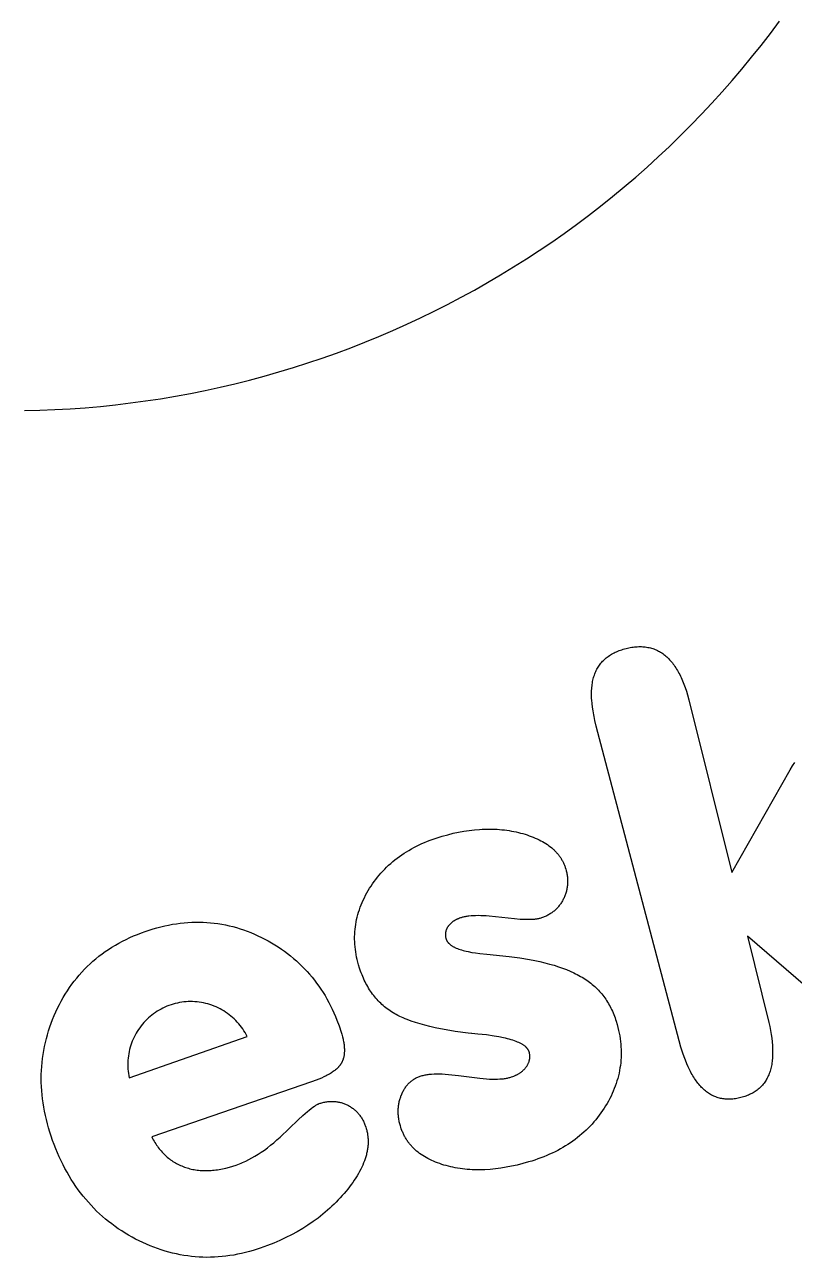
# Model space of a CAD drawing. Extents: x -180 to 180, y -105 to 115.
# Drawn here: x -78.28 to -52.93, y -2.82 to 37.78 of the extents above; entities that cross this region are included whole.
import ezdxf

# ---------------------------------------------------------------- set-up
doc = ezdxf.new("R2010")
doc.units = 0

msp = doc.modelspace()

# ---------------------------------------------------------------- linework, layer by layer
at = {"layer": 'CONTOURS'}
msp.add_polyline3d([(-78.284842, 25.072507, 0), (-77.78519, 25.084401, 0), (-77.28579, 25.104221, 0), (-76.786767, 25.131962, 0), (-76.288247, 25.167617, 0), (-75.790355, 25.211177, 0), (-75.293217, 25.262631, 0), (-74.796958, 25.321966, 0), (-74.301703, 25.389167, 0), (-73.807576, 25.464218, 0), (-73.314703, 25.547098, 0), (-72.823206, 25.637789, 0), (-72.33321, 25.736265, 0), (-71.844838, 25.842504, 0), (-71.358214, 25.956478, 0), (-70.873459, 26.078158, 0), (-70.390695, 26.207515, 0), (-69.910045, 26.344514, 0), (-69.431628, 26.489122, 0), (-68.955567, 26.641302, 0), (-68.481979, 26.801017, 0), (-68.010986, 26.968225, 0), (-67.542704, 27.142885, 0), (-67.077253, 27.324953, 0), (-66.614749, 27.514382, 0), (-66.155308, 27.711126, 0), (-65.699047, 27.915135, 0), (-65.246081, 28.126357, 0), (-64.796522, 28.344739, 0), (-64.350485, 28.570226, 0), (-63.908081, 28.802762, 0), (-63.469423, 29.042287, 0), (-63.03462, 29.288742, 0), (-62.603782, 29.542065, 0), (-62.177018, 29.802191, 0), (-61.754434, 30.069056, 0), (-61.336138, 30.342592, 0), (-60.922235, 30.62273, 0), (-60.512828, 30.9094, 0), (-60.10802, 31.202529, 0), (-59.707915, 31.502045, 0), (-59.312612, 31.80787, 0), (-58.922211, 32.119929, 0), (-58.536811, 32.438143, 0), (-58.156507, 32.762431, 0), (-57.781397, 33.092712, 0), (-57.411574, 33.428904, 0), (-57.047131, 33.77092, 0), (-56.688161, 34.118676, 0), (-56.334754, 34.472084, 0), (-55.986998, 34.831054, 0), (-55.644981, 35.195496, 0), (-55.30879, 35.565319, 0), (-54.978509, 35.940429, 0), (-54.65422, 36.320733, 0), (-54.336007, 36.706133, 0), (-54.023948, 37.096534, 0), (-53.718122, 37.491837, 0), (-53.418607, 37.891943, 0)], dxfattribs=at)
at = {"layer": 'TEXT'}
msp.add_polyline3d([(-50.570432, 4.401768, 0), (-54.469692, 7.759538, 0), (-53.767284, 4.919005, 0), (-53.738281, 4.783887, 0), (-53.713231, 4.652555, 0), (-53.692019, 4.524624, 0), (-53.674668, 4.400287, 0), (-53.661193, 4.27965, 0), (-53.651599, 4.162765, 0), (-53.645889, 4.049648, 0), (-53.644489, 3.994503, 0), (-53.644061, 3.9403, 0), (-53.644605, 3.887038, 0), (-53.646122, 3.834716, 0), (-53.648612, 3.783333, 0), (-53.652077, 3.732887, 0), (-53.656516, 3.683378, 0), (-53.661932, 3.634805, 0), (-53.668324, 3.587166, 0), (-53.675695, 3.54046, 0), (-53.684047, 3.494685, 0), (-53.693382, 3.449839, 0), (-53.703703, 3.405921, 0), (-53.715011, 3.362929, 0), (-53.72731, 3.320861, 0), (-53.740601, 3.279715, 0), (-53.754887, 3.23949, 0), (-53.770172, 3.200185, 0), (-53.786458, 3.161796, 0), (-53.80375, 3.124321, 0), (-53.822051, 3.08776, 0), (-53.841365, 3.05211, 0), (-53.861695, 3.017368, 0), (-53.883045, 2.983533, 0), (-53.905419, 2.950603, 0), (-53.928817, 2.918577, 0), (-53.95324, 2.887454, 0), (-53.978691, 2.857233, 0), (-54.005168, 2.827912, 0), (-54.032675, 2.79949, 0), (-54.061211, 2.771967, 0), (-54.090778, 2.745342, 0), (-54.121375, 2.719613, 0), (-54.152995, 2.694782, 0), (-54.185633, 2.67085, 0), (-54.219279, 2.647819, 0), (-54.253925, 2.62569, 0), (-54.289566, 2.604464, 0), (-54.326192, 2.584144, 0), (-54.363796, 2.56473, 0), (-54.402359, 2.546227, 0), (-54.441822, 2.528649, 0), (-54.48211, 2.512014, 0), (-54.523153, 2.496339, 0), (-54.564872, 2.481645, 0), (-54.60716, 2.467958, 0), (-54.649903, 2.455306, 0), (-54.692988, 2.44372, 0), (-54.736303, 2.433226, 0), (-54.779742, 2.423853, 0), (-54.823204, 2.415627, 0), (-54.866585, 2.408574, 0), (-54.90979, 2.402719, 0), (-54.952754, 2.398079, 0), (-54.99542, 2.394671, 0), (-55.037729, 2.392509, 0), (-55.079634, 2.391606, 0), (-55.12112, 2.391967, 0), (-55.162183, 2.393593, 0), (-55.202817, 2.396487, 0), (-55.243019, 2.400649, 0), (-55.282783, 2.406081, 0), (-55.322105, 2.412786, 0), (-55.360979, 2.420764, 0), (-55.399402, 2.430018, 0), (-55.437374, 2.440547, 0), (-55.474895, 2.452354, 0), (-55.511966, 2.465437, 0), (-55.548588, 2.479797, 0), (-55.584761, 2.495436, 0), (-55.620487, 2.512352, 0), (-55.655766, 2.530548, 0), (-55.6906, 2.550022, 0), (-55.724989, 2.570776, 0), (-55.758937, 2.59281, 0), (-55.792446, 2.616123, 0), (-55.825517, 2.640717, 0), (-55.858153, 2.666591, 0), (-55.890357, 2.693746, 0), (-55.922129, 2.722181, 0), (-55.953474, 2.751897, 0), (-55.984396, 2.782895, 0), (-56.014901, 2.815176, 0), (-56.044995, 2.848742, 0), (-56.074681, 2.883592, 0), (-56.103964, 2.919729, 0), (-56.132844, 2.957152, 0), (-56.161323, 2.995864, 0), (-56.189403, 3.035866, 0), (-56.217084, 3.077157, 0), (-56.244364, 3.11974, 0), (-56.271245, 3.163613, 0), (-56.297726, 3.208779, 0), (-56.323806, 3.255237, 0), (-56.349485, 3.302988, 0), (-56.374762, 3.352031, 0), (-56.424106, 3.453997, 0), (-56.471831, 3.561136, 0), (-56.517929, 3.673449, 0), (-56.562398, 3.790935, 0), (-56.605233, 3.913598, 0), (-56.666416, 4.107301, 0), (-59.453357, 14.675494, 0), (-59.498676, 14.860881, 0), (-59.526907, 14.991947, 0), (-59.539475, 15.056095, 0), (-59.561513, 15.181617, 0), (-59.579416, 15.303445, 0), (-59.593181, 15.42158, 0), (-59.602803, 15.536024, 0), (-59.60606, 15.59186, 0), (-59.608281, 15.646769, 0), (-59.609466, 15.70075, 0), (-59.609615, 15.753802, 0), (-59.608727, 15.805925, 0), (-59.606802, 15.85712, 0), (-59.60384, 15.907386, 0), (-59.599839, 15.956724, 0), (-59.594801, 16.005136, 0), (-59.588723, 16.052624, 0), (-59.581605, 16.099188, 0), (-59.573447, 16.144834, 0), (-59.564247, 16.189565, 0), (-59.554005, 16.233384, 0), (-59.542719, 16.276298, 0), (-59.530387, 16.318312, 0), (-59.517007, 16.359431, 0), (-59.502576, 16.399663, 0), (-59.487093, 16.439013, 0), (-59.47055, 16.477489, 0), (-59.452943, 16.515097, 0), (-59.434265, 16.551843, 0), (-59.414509, 16.587736, 0), (-59.393667, 16.622778, 0), (-59.37173, 16.656977, 0), (-59.348689, 16.690336, 0), (-59.324537, 16.722859, 0), (-59.299273, 16.754548, 0), (-59.272896, 16.785403, 0), (-59.245408, 16.815422, 0), (-59.216809, 16.844607, 0), (-59.187099, 16.872957, 0), (-59.156279, 16.900472, 0), (-59.124349, 16.927152, 0), (-59.091311, 16.952997, 0), (-59.057172, 16.978004, 0), (-59.021939, 17.002172, 0), (-58.98562, 17.025498, 0), (-58.948224, 17.047979, 0), (-58.909758, 17.069614, 0), (-58.87023, 17.0904, 0), (-58.829648, 17.110334, 0), (-58.78803, 17.129411, 0), (-58.745441, 17.147613, 0), (-58.701955, 17.16492, 0), (-58.657646, 17.18131, 0), (-58.612596, 17.19676, 0), (-58.566921, 17.211239, 0), (-58.520743, 17.224714, 0), (-58.474186, 17.23715, 0), (-58.427371, 17.248515, 0), (-58.380415, 17.258778, 0), (-58.333436, 17.267907, 0), (-58.28655, 17.275872, 0), (-58.239866, 17.282644, 0), (-58.19346, 17.288203, 0), (-58.147405, 17.292531, 0), (-58.101768, 17.29561, 0), (-58.056611, 17.297425, 0), (-58.011951, 17.297972, 0), (-57.967794, 17.297249, 0), (-57.924147, 17.295256, 0), (-57.881018, 17.291989, 0), (-57.838413, 17.287449, 0), (-57.796339, 17.281632, 0), (-57.754803, 17.274539, 0), (-57.713812, 17.266167, 0), (-57.673365, 17.256517, 0), (-57.633464, 17.245589, 0), (-57.594108, 17.233383, 0), (-57.555298, 17.219899, 0), (-57.517032, 17.205139, 0), (-57.479313, 17.189101, 0), (-57.442138, 17.171787, 0), (-57.405509, 17.153197, 0), (-57.369423, 17.133332, 0), (-57.333878, 17.112192, 0), (-57.298872, 17.089778, 0), (-57.264402, 17.066092, 0), (-57.230467, 17.041134, 0), (-57.197065, 17.014904, 0), (-57.164192, 16.987404, 0), (-57.131846, 16.958635, 0), (-57.100021, 16.928599, 0), (-57.06871, 16.897299, 0), (-57.037906, 16.864736, 0), (-57.007602, 16.830913, 0), (-56.977796, 16.795831, 0), (-56.948483, 16.759491, 0), (-56.919661, 16.721895, 0), (-56.891327, 16.683042, 0), (-56.863481, 16.642934, 0), (-56.836122, 16.601571, 0), (-56.809249, 16.558953, 0), (-56.782861, 16.51508, 0), (-56.75696, 16.469952, 0), (-56.731544, 16.423569, 0), (-56.706615, 16.375932, 0), (-56.682173, 16.32704, 0), (-56.658217, 16.276894, 0), (-56.611766, 16.172837, 0), (-56.567262, 16.063763, 0), (-56.524704, 15.949672, 0), (-56.484087, 15.830565, 0), (-56.445407, 15.706449, 0), (-56.39976, 15.544209, 0), (-54.989035, 9.855208, 0), (-53.069324, 13.24094, 0), (-52.991978, 13.367004, 0), (-52.914063, 13.48515, 0)], dxfattribs=at)
for points in [[(-63.560404, 4.555825, 0), (-63.674039, 4.56929, 0), (-64.098204, 4.627052, 0), (-64.396003, 4.675741, 0), (-64.584837, 4.710807, 0), (-64.76586, 4.747963, 0), (-64.938938, 4.787182, 0), (-65.104005, 4.828456, 0), (-65.261032, 4.871789, 0), (-65.410059, 4.917219, 0), (-65.551186, 4.964809, 0), (-65.684677, 5.014699, 0), (-65.748649, 5.040553, 0), (-65.810806, 5.067028, 0), (-65.871163, 5.094134, 0), (-65.929738, 5.121879, 0), (-65.986548, 5.15027, 0), (-66.04161, 5.179316, 0), (-66.094942, 5.209025, 0), (-66.146561, 5.239405, 0), (-66.196519, 5.270482, 0), (-66.245014, 5.302348, 0), (-66.292265, 5.335104, 0), (-66.338428, 5.368822, 0), (-66.383624, 5.403557, 0), (-66.427887, 5.439324, 0), (-66.47123, 5.476128, 0), (-66.513666, 5.513975, 0), (-66.555206, 5.552871, 0), (-66.595851, 5.592816, 0), (-66.635602, 5.633812, 0), (-66.674459, 5.675859, 0), (-66.712419, 5.718956, 0), (-66.74948, 5.763107, 0), (-66.785639, 5.808312, 0), (-66.820891, 5.854572, 0), (-66.855233, 5.901888, 0), (-66.888662, 5.950263, 0), (-66.921175, 5.999696, 0), (-66.952769, 6.050189, 0), (-66.983442, 6.101741, 0), (-67.013188, 6.154342, 0), (-67.042004, 6.207981, 0), (-67.069882, 6.262645, 0), (-67.096815, 6.318307, 0), (-67.122773, 6.374881, 0), (-67.147732, 6.432281, 0), (-67.171688, 6.490495, 0), (-67.194667, 6.549593, 0), (-67.216773, 6.609903, 0), (-67.249081, 6.705206, 0), (-67.284254, 6.820661, 0), (-67.307511, 6.905348, 0), (-67.328754, 6.990744, 0), (-67.347604, 7.07567, 0), (-67.364045, 7.160055, 0), (-67.378113, 7.244, 0), (-67.389836, 7.327591, 0), (-67.399228, 7.410882, 0), (-67.406297, 7.493914, 0), (-67.411042, 7.576701, 0), (-67.413459, 7.659251, 0), (-67.413545, 7.74157, 0), (-67.411293, 7.823667, 0), (-67.406698, 7.905548, 0), (-67.39975, 7.987223, 0), (-67.390443, 8.068701, 0), (-67.378769, 8.149987, 0), (-67.364721, 8.231088, 0), (-67.348296, 8.312006, 0), (-67.329487, 8.392744, 0), (-67.308293, 8.473302, 0), (-67.284721, 8.553662, 0), (-67.258781, 8.633802, 0), (-67.230484, 8.7137, 0), (-67.199844, 8.793327, 0), (-67.166891, 8.872628, 0), (-67.131659, 8.951541, 0), (-67.094181, 9.030004, 0), (-67.054493, 9.107951, 0), (-67.012645, 9.185296, 0), (-66.968686, 9.261948, 0), (-66.922667, 9.337816, 0), (-66.874639, 9.41281, 0), (-66.82465, 9.486843, 0), (-66.77275, 9.559828, 0), (-66.718988, 9.631677, 0), (-66.663409, 9.702309, 0), (-66.60605, 9.771661, 0), (-66.54694, 9.839678, 0), (-66.486114, 9.906304, 0), (-66.423599, 9.971487, 0), (-66.359413, 10.035202, 0), (-66.29357, 10.097425, 0), (-66.226082, 10.158137, 0), (-66.156961, 10.217319, 0), (-66.086212, 10.274967, 0), (-66.013836, 10.331081, 0), (-65.939834, 10.385661, 0), (-65.864207, 10.438708, 0), (-65.786948, 10.490228, 0), (-65.708047, 10.540228, 0), (-65.627497, 10.588714, 0), (-65.545286, 10.635695, 0), (-65.461396, 10.681178, 0), (-65.375807, 10.72517, 0), (-65.288499, 10.76768, 0), (-65.199445, 10.808717, 0), (-65.108595, 10.84829, 0), (-65.015928, 10.886403, 0), (-64.921564, 10.923015, 0), (-64.825701, 10.958066, 0), (-64.728712, 10.991454, 0), (-64.534935, 11.052377, 0), (-64.348769, 11.104366, 0), (-64.16819, 11.14908, 0), (-63.99045, 11.187505, 0), (-63.814965, 11.219799, 0), (-63.641499, 11.246018, 0), (-63.469999, 11.266177, 0), (-63.30046, 11.280283, 0), (-63.216423, 11.285069, 0), (-63.132875, 11.288345, 0), (-63.049814, 11.290111, 0), (-62.967248, 11.29037, 0), (-62.885184, 11.289124, 0), (-62.80363, 11.286375, 0), (-62.722593, 11.282127, 0), (-62.64208, 11.276381, 0), (-62.5621, 11.26914, 0), (-62.482659, 11.260406, 0), (-62.403775, 11.250185, 0), (-62.325504, 11.238495, 0), (-62.247909, 11.225358, 0), (-62.171056, 11.210797, 0), (-62.095016, 11.194835, 0), (-62.019884, 11.177507, 0), (-61.945764, 11.15885, 0), (-61.872756, 11.138901, 0), (-61.800962, 11.117697, 0), (-61.730481, 11.095274, 0), (-61.66141, 11.071668, 0), (-61.593846, 11.046916, 0), (-61.52788, 11.021052, 0), (-61.46358, 10.994101, 0), (-61.401008, 10.966087, 0), (-61.340225, 10.937032, 0), (-61.281286, 10.90696, 0), (-61.22422, 10.87588, 0), (-61.169048, 10.843804, 0), (-61.11579, 10.81074, 0), (-61.064466, 10.776698, 0), (-61.015075, 10.741681, 0), (-60.967616, 10.705692, 0), (-60.922087, 10.668736, 0), (-60.878483, 10.630813, 0), (-60.857401, 10.61149, 0), (-60.836797, 10.591925, 0), (-60.816671, 10.572119, 0), (-60.797021, 10.552072, 0), (-60.777847, 10.531784, 0), (-60.759147, 10.511254, 0), (-60.740919, 10.490483, 0), (-60.723164, 10.469468, 0), (-60.70588, 10.44821, 0), (-60.689065, 10.426706, 0), (-60.672719, 10.404955, 0), (-60.656841, 10.382955, 0), (-60.641429, 10.360705, 0), (-60.626482, 10.338203, 0), (-60.612, 10.315447, 0), (-60.597977, 10.292425, 0), (-60.584411, 10.269126, 0), (-60.571297, 10.245538, 0), (-60.558633, 10.221649, 0), (-60.546417, 10.197459, 0), (-60.534651, 10.172966, 0), (-60.523335, 10.148171, 0), (-60.512472, 10.123081, 0), (-60.502072, 10.097733, 0), (-60.492149, 10.072172, 0), (-60.482714, 10.046442, 0), (-60.473794, 10.02064, 0), (-60.457881, 9.970305, 0), (-60.445827, 9.927544, 0), (-60.441163, 9.909541, 0), (-60.433067, 9.875879, 0), (-60.425979, 9.843226, 0), (-60.419718, 9.810946, 0), (-60.414216, 9.778781, 0), (-60.409455, 9.746635, 0), (-60.405437, 9.714466, 0), (-60.402186, 9.682292, 0), (-60.39973, 9.650145, 0), (-60.398075, 9.618038, 0), (-60.397226, 9.58598, 0), (-60.397186, 9.553979, 0), (-60.397957, 9.522047, 0), (-60.399532, 9.490201, 0), (-60.401902, 9.458459, 0), (-60.405057, 9.42684, 0), (-60.40899, 9.395364, 0), (-60.413692, 9.364042, 0), (-60.419155, 9.33289, 0), (-60.425372, 9.301918, 0), (-60.432336, 9.271141, 0), (-60.440039, 9.240572, 0), (-60.448473, 9.210222, 0), (-60.457631, 9.180106, 0), (-60.467505, 9.150237, 0), (-60.478085, 9.120632, 0), (-60.48936, 9.091308, 0), (-60.501322, 9.062283, 0), (-60.513958, 9.033575, 0), (-60.52726, 9.0052, 0), (-60.541217, 8.977177, 0), (-60.555818, 8.949523, 0), (-60.571053, 8.922256, 0), (-60.586913, 8.895393, 0), (-60.603388, 8.868951, 0), (-60.620468, 8.842947, 0), (-60.638143, 8.817398, 0), (-60.656404, 8.792323, 0), (-60.675241, 8.767737, 0), (-60.694644, 8.743658, 0), (-60.714605, 8.720102, 0), (-60.735117, 8.697081, 0), (-60.756176, 8.674606, 0), (-60.777777, 8.652689, 0), (-60.799916, 8.631339, 0), (-60.822587, 8.610568, 0), (-60.845787, 8.590386, 0), (-60.869509, 8.570806, 0), (-60.893752, 8.551837, 0), (-60.918518, 8.533491, 0), (-60.943813, 8.51578, 0), (-60.96964, 8.498715, 0), (-60.996004, 8.482306, 0), (-61.022906, 8.466552, 0), (-61.050347, 8.45145, 0), (-61.078329, 8.436999, 0), (-61.106843, 8.423195, 0), (-61.135852, 8.410047, 0), (-61.165309, 8.397561, 0), (-61.195168, 8.385747, 0), (-61.225328, 8.374624, 0), (-61.255471, 8.364274, 0), (-61.285011, 8.35485, 0), (-61.312715, 8.346689, 0), (-61.338157, 8.339914, 0), (-61.362226, 8.334274, 0), (-61.386305, 8.329379, 0), (-61.410969, 8.325061, 0), (-61.436532, 8.321229, 0), (-61.463166, 8.317832, 0), (-61.490989, 8.314838, 0), (-61.520024, 8.312251, 0), (-61.581733, 8.308351, 0), (-61.648295, 8.306201, 0), (-61.7197, 8.305855, 0), (-61.795906, 8.307323, 0), (-61.876853, 8.3106, 0), (-61.962449, 8.315646, 0), (-62.147176, 8.330861, 0), (-62.773696, 8.401312, 0), (-62.979372, 8.421011, 0), (-63.077225, 8.428262, 0), (-63.171152, 8.433537, 0), (-63.260923, 8.436743, 0), (-63.346533, 8.43787, 0), (-63.428052, 8.43693, 0), (-63.505624, 8.433946, 0), (-63.579391, 8.428943, 0), (-63.649419, 8.421948, 0), (-63.68304, 8.417712, 0), (-63.715706, 8.412996, 0), (-63.747384, 8.407809, 0), (-63.778043, 8.402164, 0), (-63.807614, 8.396083, 0), (-63.835876, 8.389635, 0), (-63.862439, 8.382955, 0), (-63.886509, 8.376354, 0), (-63.907887, 8.37002, 0), (-63.927259, 8.363883, 0), (-63.963302, 8.351463, 0), (-63.997462, 8.338391, 0), (-64.014013, 8.331555, 0), (-64.030249, 8.324506, 0), (-64.046195, 8.317234, 0), (-64.061861, 8.309734, 0), (-64.07725, 8.302005, 0), (-64.092368, 8.294043, 0), (-64.107215, 8.285847, 0), (-64.121786, 8.277421, 0), (-64.136071, 8.268772, 0), (-64.15006, 8.259907, 0), (-64.163746, 8.250831, 0), (-64.177125, 8.241548, 0), (-64.190191, 8.232064, 0), (-64.202943, 8.222381, 0), (-64.215375, 8.212505, 0), (-64.227485, 8.20244, 0), (-64.239269, 8.192189, 0), (-64.250724, 8.181757, 0), (-64.261845, 8.171148, 0), (-64.27263, 8.160367, 0), (-64.283074, 8.14942, 0), (-64.293174, 8.138312, 0), (-64.302926, 8.127048, 0), (-64.312326, 8.115634, 0), (-64.321371, 8.104074, 0), (-64.330057, 8.092375, 0), (-64.338381, 8.08054, 0), (-64.346339, 8.068576, 0), (-64.353928, 8.056487, 0), (-64.361145, 8.044279, 0), (-64.367986, 8.031955, 0), (-64.374449, 8.019522, 0), (-64.38053, 8.006983, 0), (-64.386225, 7.994345, 0), (-64.391532, 7.98161, 0), (-64.396449, 7.968784, 0), (-64.400972, 7.955868, 0), (-64.405101, 7.942866, 0), (-64.408832, 7.92978, 0), (-64.412163, 7.916614, 0), (-64.415093, 7.903369, 0), (-64.417618, 7.89005, 0), (-64.419737, 7.876659, 0), (-64.421446, 7.863199, 0), (-64.422742, 7.849674, 0), (-64.423621, 7.836087, 0), (-64.42408, 7.822442, 0), (-64.424119, 7.808744, 0), (-64.423742, 7.795001, 0), (-64.422949, 7.781218, 0), (-64.421746, 7.767409, 0), (-64.420151, 7.753616, 0), (-64.418182, 7.739879, 0), (-64.415852, 7.726202, 0), (-64.413158, 7.712543, 0), (-64.410055, 7.698732, 0), (-64.406407, 7.684331, 0), (-64.404195, 7.676388, 0), (-64.401397, 7.667191, 0), (-64.397791, 7.656498, 0), (-64.39567, 7.650706, 0), (-64.393357, 7.64474, 0), (-64.390868, 7.638695, 0), (-64.388213, 7.632605, 0), (-64.385397, 7.626493, 0), (-64.382425, 7.620379, 0), (-64.379303, 7.614283, 0), (-64.376031, 7.608209, 0), (-64.372611, 7.602161, 0), (-64.369043, 7.596141, 0), (-64.365328, 7.590151, 0), (-64.361467, 7.584195, 0), (-64.35746, 7.578275, 0), (-64.35331, 7.572393, 0), (-64.349015, 7.566553, 0), (-64.344577, 7.560754, 0), (-64.339996, 7.554996, 0), (-64.335271, 7.549281, 0), (-64.330404, 7.543609, 0), (-64.325393, 7.53798, 0), (-64.320241, 7.532394, 0), (-64.314946, 7.526852, 0), (-64.303929, 7.515899, 0), (-64.292342, 7.505118, 0), (-64.280186, 7.494504, 0), (-64.267458, 7.484053, 0), (-64.254159, 7.47376, 0), (-64.240287, 7.463624, 0), (-64.225844, 7.453645, 0), (-64.210828, 7.443821, 0), (-64.195239, 7.434151, 0), (-64.179078, 7.424635, 0), (-64.162345, 7.415271, 0), (-64.145038, 7.406059, 0), (-64.127158, 7.396998, 0), (-64.108705, 7.388088, 0), (-64.089679, 7.379327, 0), (-64.07008, 7.370716, 0), (-64.029161, 7.353942, 0), (-63.985949, 7.337763, 0), (-63.940444, 7.322176, 0), (-63.892643, 7.307179, 0), (-63.842548, 7.292773, 0), (-63.790157, 7.278955, 0), (-63.73547, 7.265725, 0), (-63.678487, 7.253081, 0), (-63.557668, 7.229545, 0), (-63.42784, 7.20834, 0), (-63.288985, 7.189449, 0), (-63.060676, 7.165171, 0), (-62.319519, 7.092826, 0), (-61.969674, 7.045764, 0), (-61.651269, 6.992742, 0), (-61.478603, 6.959297, 0), (-61.311716, 6.923429, 0), (-61.150675, 6.885157, 0), (-60.995576, 6.844539, 0), (-60.846558, 6.801684, 0), (-60.70368, 6.756641, 0), (-60.566955, 6.709431, 0), (-60.43632, 6.660032, 0), (-60.311649, 6.608386, 0), (-60.192661, 6.554345, 0), (-60.1352, 6.526375, 0), (-60.079063, 6.497755, 0), (-60.024232, 6.468475, 0), (-59.97069, 6.438525, 0), (-59.918421, 6.407897, 0), (-59.867406, 6.37658, 0), (-59.81763, 6.344567, 0), (-59.769076, 6.311847, 0), (-59.721726, 6.278412, 0), (-59.675564, 6.244251, 0), (-59.630576, 6.209358, 0), (-59.586745, 6.173723, 0), (-59.544056, 6.137337, 0), (-59.502493, 6.100193, 0), (-59.46204, 6.06228, 0), (-59.422682, 6.023591, 0), (-59.3844, 5.984115, 0), (-59.34716, 5.943834, 0), (-59.310926, 5.902728, 0), (-59.275663, 5.860778, 0), (-59.241337, 5.817966, 0), (-59.207937, 5.774286, 0), (-59.175451, 5.729734, 0), (-59.143872, 5.684306, 0), (-59.113192, 5.638, 0), (-59.083412, 5.590815, 0), (-59.054538, 5.542756, 0), (-59.026571, 5.493825, 0), (-58.999518, 5.444022, 0), (-58.97338, 5.393349, 0), (-58.948162, 5.341804, 0), (-58.923869, 5.289386, 0), (-58.900505, 5.236093, 0), (-58.878073, 5.181917, 0), (-58.856582, 5.126863, 0), (-58.83605, 5.070988, 0), (-58.816519, 5.014456, 0), (-58.798096, 4.957688, 0), (-58.767647, 4.854646, 0), (-58.740179, 4.749791, 0), (-58.718624, 4.658042, 0), (-58.699504, 4.566647, 0), (-58.682934, 4.476047, 0), (-58.668844, 4.38602, 0), (-58.657194, 4.296447, 0), (-58.647962, 4.207271, 0), (-58.641138, 4.11847, 0), (-58.636715, 4.030032, 0), (-58.634692, 3.941951, 0), (-58.635072, 3.854224, 0), (-58.637856, 3.766845, 0), (-58.643046, 3.67981, 0), (-58.650646, 3.593111, 0), (-58.660661, 3.506737, 0), (-58.673095, 3.42068, 0), (-58.687952, 3.334931, 0), (-58.705233, 3.249483, 0), (-58.724938, 3.16433, 0), (-58.74707, 3.079466, 0), (-58.771625, 2.994891, 0), (-58.798592, 2.910621, 0), (-58.827954, 2.826676, 0), (-58.859696, 2.743078, 0), (-58.893798, 2.659856, 0), (-58.930224, 2.577064, 0), (-58.968932, 2.494768, 0), (-59.009883, 2.413029, 0), (-59.053032, 2.331917, 0), (-59.098326, 2.251519, 0), (-59.145707, 2.171928, 0), (-59.195117, 2.093238, 0), (-59.246499, 2.01554, 0), (-59.299802, 1.938922, 0), (-59.354972, 1.863468, 0), (-59.411958, 1.789266, 0), (-59.470712, 1.716395, 0), (-59.5312, 1.644909, 0), (-59.593396, 1.574858, 0), (-59.657269, 1.506288, 0), (-59.722796, 1.439242, 0), (-59.78997, 1.37373, 0), (-59.85879, 1.309756, 0), (-59.929253, 1.247324, 0), (-60.001357, 1.186439, 0), (-60.075099, 1.127103, 0), (-60.150478, 1.06932, 0), (-60.227492, 1.013096, 0), (-60.306138, 0.958431, 0), (-60.386418, 0.905328, 0), (-60.468331, 0.853784, 0), (-60.551878, 0.8038, 0), (-60.637059, 0.755375, 0), (-60.723875, 0.708509, 0), (-60.812327, 0.6632, 0), (-60.902414, 0.619448, 0), (-60.994138, 0.577252, 0), (-61.087499, 0.536612, 0), (-61.182497, 0.497527, 0), (-61.279133, 0.459997, 0), (-61.377408, 0.424019, 0), (-61.477322, 0.389594, 0), (-61.578876, 0.35672, 0), (-61.68207, 0.325397, 0), (-61.871109, 0.272161, 0), (-62.057577, 0.225012, 0), (-62.241491, 0.183956, 0), (-62.42287, 0.149, 0), (-62.601732, 0.12015, 0), (-62.778089, 0.097412, 0), (-62.951954, 0.080789, 0), (-63.123342, 0.070288, 0), (-63.208109, 0.067334, 0), (-63.292256, 0.065911, 0), (-63.375778, 0.066017, 0), (-63.458672, 0.06765, 0), (-63.540934, 0.070811, 0), (-63.62256, 0.075497, 0), (-63.703545, 0.081707, 0), (-63.783887, 0.089441, 0), (-63.863573, 0.098694, 0), (-63.942564, 0.109454, 0), (-64.020811, 0.121707, 0), (-64.098267, 0.135436, 0), (-64.174878, 0.150626, 0), (-64.250567, 0.167251, 0), (-64.32525, 0.185286, 0), (-64.398841, 0.204704, 0), (-64.471258, 0.225479, 0), (-64.542417, 0.247587, 0), (-64.612235, 0.271001, 0), (-64.68063, 0.295697, 0), (-64.747523, 0.32165, 0), (-64.812856, 0.348845, 0), (-64.876575, 0.377265, 0), (-64.938625, 0.406895, 0), (-64.99896, 0.437721, 0), (-65.057553, 0.469738, 0), (-65.114384, 0.50294, 0), (-65.169434, 0.537325, 0), (-65.222686, 0.572889, 0), (-65.274139, 0.609633, 0), (-65.323793, 0.64756, 0), (-65.371648, 0.686673, 0), (-65.417707, 0.726974, 0), (-65.461974, 0.768466, 0), (-65.483438, 0.789659, 0), (-65.504456, 0.811152, 0), (-65.525028, 0.832944, 0), (-65.545157, 0.855035, 0), (-65.564842, 0.877427, 0), (-65.584083, 0.900118, 0), (-65.602882, 0.923109, 0), (-65.621238, 0.9464, 0), (-65.639151, 0.96999, 0), (-65.656622, 0.99388, 0), (-65.673651, 1.018068, 0), (-65.690239, 1.042556, 0), (-65.706385, 1.067342, 0), (-65.722089, 1.092426, 0), (-65.737352, 1.117807, 0), (-65.752173, 1.143483, 0), (-65.766551, 1.169455, 0), (-65.780489, 1.195728, 0), (-65.793987, 1.222308, 0), (-65.807049, 1.249202, 0), (-65.819678, 1.276425, 0), (-65.831888, 1.304027, 0), (-65.843693, 1.332055, 0), (-65.855096, 1.36052, 0), (-65.876597, 1.418479, 0), (-65.895067, 1.473608, 0), (-65.906868, 1.512083, 0), (-65.91674, 1.546687, 0), (-65.925884, 1.581122, 0), (-65.934405, 1.615713, 0), (-65.942248, 1.650299, 0), (-65.949378, 1.684801, 0), (-65.955774, 1.719192, 0), (-65.961419, 1.753478, 0), (-65.966299, 1.787675, 0), (-65.970409, 1.821787, 0), (-65.973749, 1.855818, 0), (-65.976318, 1.889771, 0), (-65.978115, 1.923644, 0), (-65.979147, 1.957424, 0), (-65.979422, 1.991091, 0), (-65.978948, 2.024628, 0), (-65.977734, 2.058018, 0), (-65.975787, 2.091244, 0), (-65.973114, 2.124293, 0), (-65.969722, 2.157148, 0), (-65.965618, 2.189796, 0), (-65.96081, 2.222221, 0), (-65.955304, 2.254409, 0), (-65.949109, 2.286344, 0), (-65.942231, 2.318011, 0), (-65.93468, 2.349391, 0), (-65.926466, 2.380464, 0), (-65.917601, 2.411209, 0), (-65.908093, 2.441607, 0), (-65.897953, 2.471638, 0), (-65.887191, 2.501282, 0), (-65.875818, 2.530518, 0), (-65.863843, 2.559327, 0), (-65.851276, 2.58769, 0), (-65.838126, 2.615588, 0), (-65.824402, 2.643001, 0), (-65.810114, 2.669911, 0), (-65.79527, 2.696299, 0), (-65.77988, 2.722146, 0), (-65.763954, 2.747433, 0), (-65.747498, 2.772143, 0), (-65.730517, 2.796262, 0), (-65.713013, 2.819779, 0), (-65.694988, 2.842684, 0), (-65.676444, 2.864964, 0), (-65.657383, 2.886608, 0), (-65.637808, 2.907606, 0), (-65.61772, 2.927945, 0), (-65.597121, 2.947616, 0), (-65.576005, 2.966615, 0), (-65.554362, 2.984939, 0), (-65.532186, 3.002586, 0), (-65.50947, 3.019554, 0), (-65.486204, 3.035839, 0), (-65.462381, 3.05144, 0), (-65.437994, 3.066353, 0), (-65.413033, 3.080578, 0), (-65.387485, 3.094115, 0), (-65.361334, 3.106968, 0), (-65.334567, 3.119138, 0), (-65.307167, 3.130629, 0), (-65.279119, 3.141442, 0), (-65.250409, 3.15158, 0), (-65.221022, 3.161046, 0), (-65.190935, 3.169844, 0), (-65.160094, 3.177984, 0), (-65.128436, 3.185476, 0), (-65.095901, 3.192333, 0), (-65.062428, 3.198564, 0), (-65.02797, 3.204172, 0), (-64.992479, 3.209161, 0), (-64.95591, 3.213532, 0), (-64.918224, 3.217286, 0), (-64.87941, 3.220425, 0), (-64.798386, 3.22486, 0), (-64.712815, 3.226842, 0), (-64.62267, 3.226376, 0), (-64.527945, 3.223472, 0), (-64.4287, 3.218166, 0), (-64.325015, 3.210498, 0), (-64.21697, 3.200509, 0), (-63.989098, 3.174213, 0), (-63.286048, 3.08275, 0), (-63.178088, 3.072, 0), (-63.074604, 3.063584, 0), (-62.975766, 3.05764, 0), (-62.881541, 3.054177, 0), (-62.791863, 3.053167, 0), (-62.706732, 3.054582, 0), (-62.626167, 3.058393, 0), (-62.587602, 3.061188, 0), (-62.550185, 3.064571, 0), (-62.513924, 3.068536, 0), (-62.478848, 3.073066, 0), (-62.444994, 3.078143, 0), (-62.412398, 3.083747, 0), (-62.381123, 3.089846, 0), (-62.351345, 3.096358, 0), (-62.323255, 3.103187, 0), (-62.296972, 3.110246, 0), (-62.272543, 3.11744, 0), (-62.249678, 3.124686, 0), (-62.206524, 3.139575, 0), (-62.165476, 3.155312, 0), (-62.145586, 3.163549, 0), (-62.126079, 3.172049, 0), (-62.10693, 3.180822, 0), (-62.088124, 3.189875, 0), (-62.069655, 3.199214, 0), (-62.051512, 3.208843, 0), (-62.03369, 3.218767, 0), (-62.016193, 3.228978, 0), (-61.99903, 3.23947, 0), (-61.982207, 3.250234, 0), (-61.965732, 3.261262, 0), (-61.94961, 3.272546, 0), (-61.933844, 3.284082, 0), (-61.91844, 3.295862, 0), (-61.903401, 3.307879, 0), (-61.888732, 3.320128, 0), (-61.874437, 3.332602, 0), (-61.86052, 3.345295, 0), (-61.846987, 3.358198, 0), (-61.83384, 3.371306, 0), (-61.821087, 3.384608, 0), (-61.80873, 3.398097, 0), (-61.796776, 3.411763, 0), (-61.785229, 3.425599, 0), (-61.774094, 3.439596, 0), (-61.763376, 3.453746, 0), (-61.75308, 3.468039, 0), (-61.74321, 3.482469, 0), (-61.733771, 3.497026, 0), (-61.724767, 3.511703, 0), (-61.716203, 3.526492, 0), (-61.708082, 3.541384, 0), (-61.70041, 3.556372, 0), (-61.693191, 3.571448, 0), (-61.68643, 3.586604, 0), (-61.680128, 3.601834, 0), (-61.67429, 3.617134, 0), (-61.668919, 3.632499, 0), (-61.664017, 3.647924, 0), (-61.659587, 3.663404, 0), (-61.655633, 3.678933, 0), (-61.652158, 3.694508, 0), (-61.649165, 3.710123, 0), (-61.646658, 3.725771, 0), (-61.644642, 3.741448, 0), (-61.643123, 3.757145, 0), (-61.642103, 3.772858, 0), (-61.641583, 3.788579, 0), (-61.641561, 3.804304, 0), (-61.642036, 3.820024, 0), (-61.643002, 3.835728, 0), (-61.64444, 3.851374, 0), (-61.646331, 3.866926, 0), (-61.64866, 3.882381, 0), (-61.65143, 3.897782, 0), (-61.654682, 3.913303, 0), (-61.658552, 3.929386, 0), (-61.660904, 3.938166, 0), (-61.663877, 3.948212, 0), (-61.665683, 3.953818, 0), (-61.667722, 3.959775, 0), (-61.669996, 3.966011, 0), (-61.672489, 3.972426, 0), (-61.675187, 3.978928, 0), (-61.678081, 3.985478, 0), (-61.681166, 3.992057, 0), (-61.684438, 3.998642, 0), (-61.687891, 4.005214, 0), (-61.691525, 4.011769, 0), (-61.695338, 4.018302, 0), (-61.69933, 4.024813, 0), (-61.703499, 4.031297, 0), (-61.707846, 4.037753, 0), (-61.71237, 4.044177, 0), (-61.717069, 4.050567, 0), (-61.721943, 4.056921, 0), (-61.726991, 4.063238, 0), (-61.732214, 4.069517, 0), (-61.737612, 4.075759, 0), (-61.743184, 4.081962, 0), (-61.74893, 4.088126, 0), (-61.754849, 4.094252, 0), (-61.760943, 4.100338, 0), (-61.77365, 4.112391, 0), (-61.787053, 4.124289, 0), (-61.801152, 4.136036, 0), (-61.815948, 4.147635, 0), (-61.831443, 4.15909, 0), (-61.847637, 4.170403, 0), (-61.86453, 4.181574, 0), (-61.882123, 4.192603, 0), (-61.900415, 4.203491, 0), (-61.919408, 4.214239, 0), (-61.9391, 4.224847, 0), (-61.959494, 4.235316, 0), (-61.980589, 4.245647, 0), (-62.002384, 4.25584, 0), (-62.04808, 4.27581, 0), (-62.096582, 4.295227, 0), (-62.147892, 4.31409, 0), (-62.202012, 4.3324, 0), (-62.258941, 4.350155, 0), (-62.318681, 4.367353, 0), (-62.381233, 4.383993, 0), (-62.446596, 4.400072, 0), (-62.514772, 4.415584, 0), (-62.659565, 4.444886, 0), (-62.815619, 4.47187, 0), (-63.070885, 4.507949, 0), (-63.352203, 4.538713, 0), (-63.558167, 4.555696, 0)], [(-74.098818, 1.150707, 0), (-74.074138, 1.10352, 0), (-74.048772, 1.05734, 0), (-74.022722, 1.012169, 0), (-73.995989, 0.968006, 0), (-73.968574, 0.924852, 0), (-73.940478, 0.882707, 0), (-73.911702, 0.841572, 0), (-73.882247, 0.801447, 0), (-73.852115, 0.762333, 0), (-73.821307, 0.72423, 0), (-73.789823, 0.687138, 0), (-73.757665, 0.651057, 0), (-73.724835, 0.615989, 0), (-73.691332, 0.581934, 0), (-73.657158, 0.548891, 0), (-73.622315, 0.516862, 0), (-73.586805, 0.485847, 0), (-73.550632, 0.455848, 0), (-73.513804, 0.426867, 0), (-73.476326, 0.398908, 0), (-73.438206, 0.371971, 0), (-73.399449, 0.34606, 0), (-73.360063, 0.321177, 0), (-73.320053, 0.297324, 0), (-73.279427, 0.274504, 0), (-73.238194, 0.25272, 0), (-73.196365, 0.231976, 0), (-73.153949, 0.212276, 0), (-73.110957, 0.193623, 0), (-73.0674, 0.176022, 0), (-73.023287, 0.159475, 0), (-72.978629, 0.143987, 0), (-72.933436, 0.129562, 0), (-72.887718, 0.116203, 0), (-72.841485, 0.103914, 0), (-72.794747, 0.092698, 0), (-72.747513, 0.08256, 0), (-72.699794, 0.073502, 0), (-72.6516, 0.06553, 0), (-72.60294, 0.058646, 0), (-72.553824, 0.052854, 0), (-72.504258, 0.048158, 0), (-72.454246, 0.044559, 0), (-72.403796, 0.042061, 0), (-72.352911, 0.040667, 0), (-72.301597, 0.04038, 0), (-72.24986, 0.041202, 0), (-72.197705, 0.043136, 0), (-72.145135, 0.046186, 0), (-72.092152, 0.050358, 0), (-72.038753, 0.055658, 0), (-71.984937, 0.062093, 0), (-71.930701, 0.069667, 0), (-71.876044, 0.078382, 0), (-71.820962, 0.088236, 0), (-71.765451, 0.099227, 0), (-71.709514, 0.111354, 0), (-71.653176, 0.124604, 0), (-71.539423, 0.154418, 0), (-71.424762, 0.188442, 0), (-71.312357, 0.225565, 0), (-71.258874, 0.244683, 0), (-71.206976, 0.264294, 0), (-71.155792, 0.284712, 0), (-71.104935, 0.306073, 0), (-71.003414, 0.351886, 0), (-70.90158, 0.402008, 0), (-70.799409, 0.456485, 0), (-70.696941, 0.515324, 0), (-70.594189, 0.578534, 0), (-70.491167, 0.646125, 0), (-70.387888, 0.718104, 0), (-70.28436, 0.794476, 0), (-70.180593, 0.875243, 0), (-70.076593, 0.96041, 0), (-69.97238, 1.049955, 0), (-69.868013, 1.143762, 0), (-69.279511, 1.707898, 0), (-69.116409, 1.857329, 0), (-68.972169, 1.98283, 0), (-68.907124, 2.036612, 0), (-68.846781, 2.084454, 0), (-68.791138, 2.12639, 0), (-68.740255, 2.16243, 0), (-68.716634, 2.178235, 0), (-68.694309, 2.19254, 0), (-68.673353, 2.205326, 0), (-68.653782, 2.216583, 0), (-68.644511, 2.22164, 0), (-68.635549, 2.226326, 0), (-68.626856, 2.230655, 0), (-68.618393, 2.234639, 0), (-68.610075, 2.238306, 0), (-68.601635, 2.241744, 0), (-68.59257, 2.245123, 0), (-68.581773, 2.248822, 0), (-68.553931, 2.25763, 0), (-68.522509, 2.266872, 0), (-68.490493, 2.275604, 0), (-68.458446, 2.283641, 0), (-68.42659, 2.29091, 0), (-68.394997, 2.297381, 0), (-68.363683, 2.30304, 0), (-68.332596, 2.307889, 0), (-68.301677, 2.311936, 0), (-68.270907, 2.315183, 0), (-68.240273, 2.317634, 0), (-68.209767, 2.31929, 0), (-68.179381, 2.320154, 0), (-68.149122, 2.320235, 0), (-68.119001, 2.319538, 0), (-68.08903, 2.318071, 0), (-68.059217, 2.315841, 0), (-68.029574, 2.312853, 0), (-68.00011, 2.309114, 0), (-67.970835, 2.304626, 0), (-67.941758, 2.299396, 0), (-67.912889, 2.293429, 0), (-67.884239, 2.28673, 0), (-67.855816, 2.279303, 0), (-67.827631, 2.271155, 0), (-67.799697, 2.26229, 0), (-67.772025, 2.252717, 0), (-67.744629, 2.242442, 0), (-67.717521, 2.231471, 0), (-67.690714, 2.219811, 0), (-67.664221, 2.207468, 0), (-67.638055, 2.19445, 0), (-67.612227, 2.180763, 0), (-67.58675, 2.166413, 0), (-67.561635, 2.151406, 0), (-67.536894, 2.135748, 0), (-67.512538, 2.119447, 0), (-67.48858, 2.102507, 0), (-67.46503, 2.084935, 0), (-67.4419, 2.066737, 0), (-67.419203, 2.047921, 0), (-67.396965, 2.028499, 0), (-67.375209, 2.008486, 0), (-67.353963, 1.987895, 0), (-67.333248, 1.96674, 0), (-67.313073, 1.945026, 0), (-67.293446, 1.922756, 0), (-67.274372, 1.899936, 0), (-67.255856, 1.876569, 0), (-67.237896, 1.852653, 0), (-67.220488, 1.828186, 0), (-67.203629, 1.803166, 0), (-67.187314, 1.777591, 0), (-67.171539, 1.751455, 0), (-67.156298, 1.724752, 0), (-67.141586, 1.697476, 0), (-67.127395, 1.669619, 0), (-67.113716, 1.641165, 0), (-67.100542, 1.612109, 0), (-67.087887, 1.582501, 0), (-67.075796, 1.552486, 0), (-67.06439, 1.522448, 0), (-67.048131, 1.476053, 0), (-67.03347, 1.429469, 0), (-67.02481, 1.399315, 0), (-67.016612, 1.36843, 0), (-67.009029, 1.33728, 0), (-67.002119, 1.306049, 0), (-66.995902, 1.274797, 0), (-66.990382, 1.243545, 0), (-66.985548, 1.212263, 0), (-66.981386, 1.180913, 0), (-66.977891, 1.149482, 0), (-66.97506, 1.117964, 0), (-66.972889, 1.086352, 0), (-66.971375, 1.054638, 0), (-66.970517, 1.022821, 0), (-66.970314, 0.990898, 0), (-66.970765, 0.95887, 0), (-66.971869, 0.926733, 0), (-66.973627, 0.894487, 0), (-66.976038, 0.862131, 0), (-66.979103, 0.829664, 0), (-66.982824, 0.797086, 0), (-66.987199, 0.764396, 0), (-66.99223, 0.731593, 0), (-66.997917, 0.698676, 0), (-67.004262, 0.665645, 0), (-67.011263, 0.632497, 0), (-67.018924, 0.599231, 0), (-67.027245, 0.565845, 0), (-67.045869, 0.498707, 0), (-67.067146, 0.43107, 0), (-67.091083, 0.36292, 0), (-67.117682, 0.294249, 0), (-67.146948, 0.225049, 0), (-67.178882, 0.155311, 0), (-67.213482, 0.085034, 0), (-67.250729, 0.014239, 0), (-67.290597, -0.057045, 0), (-67.333061, -0.128789, 0), (-67.378089, -0.200956, 0), (-67.42562, -0.27347, 0), (-67.475588, -0.346245, 0), (-67.527925, -0.419196, 0), (-67.582559, -0.492232, 0), (-67.639399, -0.565232, 0), (-67.698349, -0.638073, 0), (-67.759314, -0.710629, 0), (-67.822199, -0.782777, 0), (-67.886916, -0.854399, 0), (-67.953379, -0.925378, 0), (-68.021499, -0.995598, 0), (-68.091198, -1.06495, 0), (-68.162418, -1.133358, 0), (-68.235112, -1.20075, 0), (-68.309228, -1.267059, 0), (-68.384726, -1.332223, 0), (-68.461593, -1.396227, 0), (-68.539825, -1.459061, 0), (-68.619416, -1.520718, 0), (-68.782656, -1.640472, 0), (-68.951277, -1.755429, 0), (-69.125246, -1.865536, 0), (-69.304556, -1.970772, 0), (-69.489215, -2.071134, 0), (-69.679254, -2.166669, 0), (-69.874706, -2.257445, 0), (-70.075511, -2.343535, 0), (-70.280843, -2.424706, 0), (-70.525176, -2.512833, 0), (-70.621713, -2.544945, 0), (-70.752147, -2.585603, 0), (-70.882232, -2.622976, 0), (-71.011662, -2.65696, 0), (-71.140603, -2.687617, 0), (-71.269142, -2.714979, 0), (-71.397321, -2.739062, 0), (-71.525162, -2.759868, 0), (-71.652679, -2.777397, 0), (-71.779883, -2.791644, 0), (-71.906787, -2.802606, 0), (-72.033402, -2.810277, 0), (-72.159741, -2.814652, 0), (-72.285822, -2.815722, 0), (-72.411666, -2.813481, 0), (-72.537295, -2.80792, 0), (-72.662727, -2.799031, 0), (-72.787979, -2.78681, 0), (-72.913065, -2.771253, 0), (-73.037999, -2.752355, 0), (-73.162788, -2.730115, 0), (-73.287413, -2.704546, 0), (-73.411845, -2.675661, 0), (-73.536058, -2.643477, 0), (-73.660013, -2.608014, 0), (-73.783628, -2.56931, 0), (-73.90681, -2.527409, 0), (-74.029466, -2.482357, 0), (-74.151494, -2.434201, 0), (-74.272763, -2.383002, 0), (-74.393131, -2.328826, 0), (-74.512458, -2.271736, 0), (-74.630603, -2.211797, 0), (-74.747429, -2.149072, 0), (-74.862799, -2.083621, 0), (-74.976576, -2.015507, 0), (-75.088631, -1.944786, 0), (-75.198867, -1.871502, 0), (-75.307195, -1.795691, 0), (-75.413527, -1.717393, 0), (-75.517782, -1.636641, 0), (-75.619917, -1.553451, 0), (-75.7199, -1.467833, 0), (-75.817698, -1.379798, 0), (-75.913281, -1.289354, 0), (-76.006646, -1.196495, 0), (-76.097793, -1.101211, 0), (-76.186723, -1.003493, 0), (-76.273439, -0.90333, 0), (-76.35795, -0.800705, 0), (-76.440265, -0.695599, 0), (-76.520395, -0.587993, 0), (-76.59835, -0.47787, 0), (-76.674134, -0.365217, 0), (-76.747751, -0.250024, 0), (-76.819207, -0.132279, 0), (-76.888502, -0.011977, 0), (-76.95563, 0.110869, 0), (-77.02058, 0.236237, 0), (-77.083344, 0.364108, 0), (-77.143898, 0.494425, 0), (-77.202157, 0.626977, 0), (-77.258016, 0.761483, 0), (-77.31132, 0.897531, 0), (-77.361909, 1.034678, 0), (-77.409623, 1.172484, 0), (-77.454313, 1.310537, 0), (-77.495865, 1.448533, 0), (-77.53419, 1.586233, 0), (-77.569259, 1.723568, 0), (-77.601057, 1.86051, 0), (-77.629569, 1.997028, 0), (-77.654782, 2.133099, 0), (-77.676686, 2.268724, 0), (-77.695272, 2.403905, 0), (-77.71053, 2.538648, 0), (-77.722452, 2.672959, 0), (-77.731028, 2.806859, 0), (-77.736248, 2.940371, 0), (-77.738101, 3.073516, 0), (-77.736578, 3.206317, 0), (-77.731672, 3.338788, 0), (-77.723374, 3.47094, 0), (-77.711678, 3.602788, 0), (-77.69658, 3.734336, 0), (-77.678086, 3.865557, 0), (-77.656208, 3.996416, 0), (-77.630955, 4.12688, 0), (-77.602344, 4.256902, 0), (-77.570408, 4.38639, 0), (-77.535189, 4.515241, 0), (-77.496725, 4.643352, 0), (-77.45506, 4.77061, 0), (-77.410253, 4.896872, 0), (-77.362367, 5.021987, 0), (-77.311465, 5.145801, 0), (-77.257609, 5.268165, 0), (-77.200862, 5.388931, 0), (-77.141288, 5.507951, 0), (-77.078951, 5.625081, 0), (-77.013909, 5.740181, 0), (-76.946209, 5.853149, 0), (-76.875893, 5.96389, 0), (-76.803004, 6.072309, 0), (-76.727579, 6.178322, 0), (-76.649637, 6.281884, 0), (-76.56919, 6.382961, 0), (-76.486253, 6.481519, 0), (-76.400835, 6.57753, 0), (-76.312929, 6.67099, 0), (-76.222526, 6.761903, 0), (-76.129618, 6.850271, 0), (-76.034193, 6.936098, 0), (-75.936242, 7.019395, 0), (-75.835754, 7.100169, 0), (-75.732718, 7.178431, 0), (-75.627128, 7.254188, 0), (-75.519001, 7.327437, 0), (-75.408358, 7.398175, 0), (-75.295223, 7.466395, 0), (-75.179625, 7.53209, 0), (-75.061633, 7.595237, 0), (-74.941325, 7.655811, 0), (-74.818778, 7.713786, 0), (-74.694133, 7.769117, 0), (-74.567788, 7.821678, 0), (-74.440212, 7.871326, 0), (-74.311918, 7.917917, 0), (-74.18336, 7.961325, 0), (-74.054715, 8.001506, 0), (-73.92609, 8.038434, 0), (-73.797592, 8.072084, 0), (-73.669321, 8.102432, 0), (-73.541342, 8.129464, 0), (-73.413713, 8.153168, 0), (-73.286491, 8.173532, 0), (-73.15973, 8.190543, 0), (-73.033467, 8.204189, 0), (-72.907721, 8.214458, 0), (-72.782436, 8.221347, 0), (-72.657552, 8.224858, 0), (-72.533057, 8.224997, 0), (-72.408946, 8.221773, 0), (-72.285218, 8.215195, 0), (-72.161872, 8.205272, 0), (-72.038917, 8.192011, 0), (-71.916365, 8.17542, 0), (-71.794226, 8.155508, 0), (-71.672511, 8.132282, 0), (-71.551232, 8.105749, 0), (-71.4304, 8.075919, 0), (-71.310026, 8.042797, 0), (-71.190135, 8.006401, 0), (-71.070802, 7.966775, 0), (-70.952117, 7.923971, 0), (-70.834169, 7.878043, 0), (-70.717059, 7.829048, 0), (-70.600921, 7.777066, 0), (-70.485902, 7.722181, 0), (-70.372148, 7.664476, 0), (-70.259804, 7.604035, 0), (-70.14901, 7.540941, 0), (-70.039905, 7.475276, 0), (-69.93263, 7.407122, 0), (-69.827315, 7.336556, 0), (-69.724056, 7.263638, 0), (-69.62294, 7.188421, 0), (-69.524057, 7.11096, 0), (-69.427483, 7.031304, 0), (-69.333257, 6.94948, 0), (-69.241409, 6.86551, 0), (-69.151966, 6.779415, 0), (-69.064952, 6.691213, 0), (-68.980368, 6.60091, 0), (-68.898207, 6.508507, 0), (-68.818464, 6.414006, 0), (-68.741132, 6.317408, 0), (-68.6662, 6.218711, 0), (-68.593656, 6.11791, 0), (-68.523488, 6.015004, 0), (-68.45568, 5.909988, 0), (-68.390207, 5.802856, 0), (-68.327045, 5.693604, 0), (-68.266183, 5.58223, 0), (-68.207615, 5.468737, 0), (-68.151339, 5.353125, 0), (-68.097352, 5.23539, 0), (-68.045649, 5.115522, 0), (-67.99624, 4.993569, 0), (-67.926525, 4.807066, 0), (-67.857928, 4.603301, 0), (-67.836482, 4.532482, 0), (-67.81439, 4.451743, 0), (-67.795674, 4.373689, 0), (-67.787554, 4.335577, 0), (-67.780257, 4.298069, 0), (-67.773786, 4.261163, 0), (-67.768141, 4.22486, 0), (-67.763324, 4.18916, 0), (-67.759329, 4.154068, 0), (-67.756152, 4.119589, 0), (-67.753789, 4.085727, 0), (-67.752238, 4.052484, 0), (-67.751494, 4.019864, 0), (-67.751555, 3.98787, 0), (-67.752419, 3.956504, 0), (-67.754083, 3.925769, 0), (-67.756547, 3.895664, 0), (-67.759809, 3.866192, 0), (-67.763875, 3.837345, 0), (-67.768752, 3.809117, 0), (-67.774446, 3.7815, 0), (-67.780967, 3.754484, 0), (-67.784543, 3.741196, 0), (-67.788332, 3.728051, 0), (-67.792337, 3.715045, 0), (-67.796561, 3.702178, 0), (-67.801006, 3.689445, 0), (-67.805674, 3.676844, 0), (-67.810569, 3.664372, 0), (-67.815693, 3.652026, 0), (-67.821051, 3.639801, 0), (-67.826645, 3.627694, 0), (-67.832481, 3.615701, 0), (-67.838561, 3.603817, 0), (-67.844888, 3.592038, 0), (-67.851468, 3.580361, 0), (-67.858303, 3.568782, 0), (-67.865397, 3.557297, 0), (-67.872753, 3.545902, 0), (-67.880376, 3.534593, 0), (-67.888268, 3.523366, 0), (-67.896433, 3.512218, 0), (-67.904875, 3.501145, 0), (-67.913597, 3.490142, 0), (-67.922602, 3.479207, 0), (-67.931893, 3.468337, 0), (-67.941472, 3.457529, 0), (-67.951342, 3.44678, 0), (-67.971962, 3.425452, 0), (-67.99377, 3.404334, 0), (-68.016783, 3.383407, 0), (-68.041008, 3.362663, 0), (-68.066452, 3.342094, 0), (-68.093121, 3.321692, 0), (-68.121021, 3.301452, 0), (-68.150151, 3.281373, 0), (-68.180511, 3.261454, 0), (-68.212101, 3.241696, 0), (-68.24492, 3.222099, 0), (-68.278965, 3.202665, 0), (-68.314235, 3.183394, 0), (-68.350728, 3.164289, 0), (-68.427371, 3.126586, 0), (-68.508867, 3.089574, 0), (-68.595212, 3.053254, 0), (-68.686402, 3.017618, 0), (-68.832512, 2.965343, 0)], [(-74.842783, 3.10038, 0), (-70.953339, 4.458093, 0), (-70.986719, 4.522152, 0), (-71.022306, 4.585011, 0), (-71.060059, 4.646595, 0), (-71.09993, 4.706828, 0), (-71.141873, 4.765639, 0), (-71.185835, 4.822955, 0), (-71.231764, 4.878707, 0), (-71.279605, 4.932828, 0), (-71.329298, 4.985252, 0), (-71.380786, 5.035916, 0), (-71.434004, 5.084759, 0), (-71.488888, 5.131722, 0), (-71.545373, 5.176747, 0), (-71.60339, 5.21978, 0), (-71.662868, 5.260769, 0), (-71.723736, 5.299665, 0), (-71.78592, 5.336421, 0), (-71.849345, 5.370991, 0), (-71.913933, 5.403335, 0), (-71.979608, 5.433412, 0), (-72.046289, 5.461187, 0), (-72.113895, 5.486626, 0), (-72.182346, 5.509699, 0), (-72.251557, 5.530377, 0), (-72.321446, 5.548635, 0), (-72.391927, 5.564451, 0), (-72.462916, 5.577806, 0), (-72.534327, 5.588684, 0), (-72.606072, 5.597072, 0), (-72.678066, 5.60296, 0), (-72.750222, 5.60634, 0), (-72.822451, 5.607208, 0), (-72.894666, 5.605564, 0), (-72.966781, 5.601409, 0), (-73.038708, 5.594748, 0), (-73.110359, 5.58559, 0), (-73.181648, 5.573945, 0), (-73.25249, 5.559828, 0), (-73.322797, 5.543255, 0), (-73.392486, 5.524248, 0), (-73.461471, 5.502827, 0), (-73.52967, 5.479021, 0), (-73.596999, 5.452857, 0), (-73.663378, 5.424367, 0), (-73.728725, 5.393585, 0), (-73.792963, 5.36055, 0), (-73.856012, 5.3253, 0), (-73.917798, 5.287879, 0), (-73.978244, 5.248331, 0), (-74.037279, 5.206705, 0), (-74.09483, 5.163051, 0), (-74.150828, 5.117422, 0), (-74.205205, 5.069872, 0), (-74.257895, 5.02046, 0), (-74.308835, 4.969246, 0), (-74.357962, 4.916291, 0), (-74.405219, 4.861659, 0), (-74.450546, 4.805416, 0), (-74.49389, 4.747631, 0), (-74.535198, 4.688374, 0), (-74.57442, 4.627716, 0), (-74.611509, 4.56573, 0), (-74.646419, 4.502492, 0), (-74.679109, 4.438078, 0), (-74.709538, 4.372565, 0), (-74.737671, 4.306035, 0), (-74.763473, 4.238566, 0), (-74.786912, 4.17024, 0), (-74.807961, 4.10114, 0), (-74.826594, 4.031351, 0), (-74.842788, 3.960955, 0), (-74.856524, 3.890039, 0), (-74.867785, 3.818688, 0), (-74.876558, 3.746988, 0), (-74.882832, 3.675027, 0), (-74.886599, 3.602891, 0), (-74.887855, 3.530667, 0), (-74.886598, 3.458444, 0), (-74.88283, 3.386308, 0), (-74.876556, 3.314347, 0), (-74.867782, 3.242647, 0), (-74.85652, 3.171296, 0)]]:
    msp.add_polyline3d(points, close=True, dxfattribs=at)

doc.saveas('drawing.dxf')
